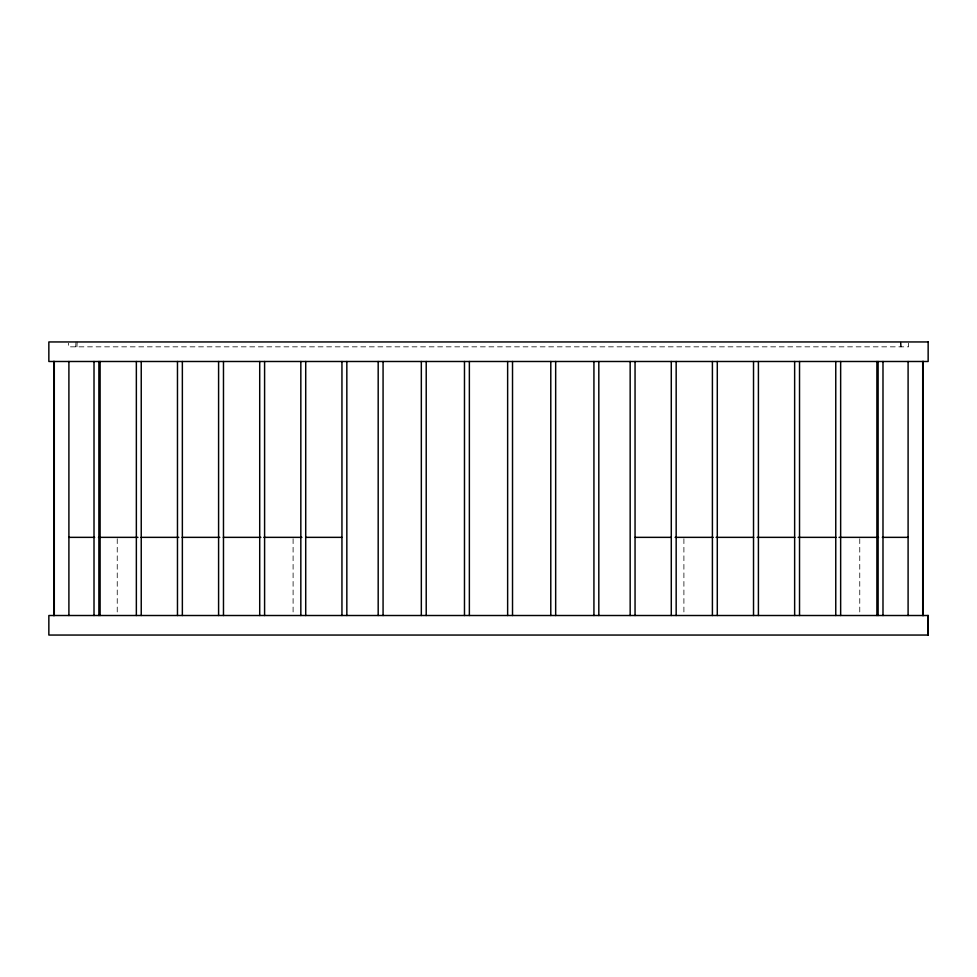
<?xml version="1.0" encoding="UTF-8"?>
<svg xmlns="http://www.w3.org/2000/svg" width="977" height="977" viewBox="0 0 977 977"><rect width="100%" height="100%" fill="white"/><g stroke="black" fill="none" stroke-linecap="round" stroke-linejoin="round"><path stroke-width="0.73" stroke-dasharray="4.88 3.66" d="M75.718 346.835L75.974 341.95M76.927 346.835L77.207 341.95M900.342 341.95L900.745 346.835M901.026 341.95L901.295 346.835M908.61 343.171L908.61 346.835L68.39 346.835L68.39 343.171M859.76 538.742L859.76 615.51M683.9 538.742L683.9 615.51M293.1 538.742L293.1 615.51M117.24 538.742L117.24 615.51"/><path stroke-width="1.47" d="M68.72 537.35L94.671 537.35M98.433 537.35L137.977 537.35M141.03 537.35L178.815 537.35M182.101 537.35L219.825 537.35M223.269 537.35L260.908 537.35M263.802 537.35L301.905 537.35M305.96 537.35L341.95 537.35M635.05 537.35L671.04 537.35M675.095 537.35L713.198 537.35M716.092 537.35L753.731 537.35M757.175 537.35L794.899 537.35M798.185 537.35L835.97 537.35M839.023 537.35L878.567 537.35M882.329 537.35L908.28 537.35M928.15 615.51L48.85 615.51L48.85 635.05L928.15 635.05L928.15 615.51L928.15 635.05M923.265 361.49L923.265 615.51M923.106 361.49L923.106 615.51M922.703 361.49L922.703 615.51M908.097 361.49L908.097 615.51M882.988 361.49L882.988 615.51M878.115 361.49L878.115 615.51M876.894 361.49L876.894 615.51M840.647 361.49L840.647 615.51M835.762 361.49L835.762 615.51M799.528 361.49L799.528 615.51M794.643 361.49L794.643 615.51M758.408 361.49L758.408 615.51M753.523 361.49L753.523 615.51M717.289 361.49L717.289 615.51M712.404 361.49L712.404 615.51M676.169 361.49L676.169 615.51M671.284 361.49L671.284 615.51M635.05 361.49L635.05 615.51M630.165 361.49L630.165 615.51M598.816 361.49L598.816 615.51M593.931 361.49L593.931 615.51M555.669 361.49L555.669 615.51M550.784 361.49L550.784 615.51M512.522 361.49L512.522 615.51M507.637 361.49L507.637 615.51M469.363 361.49L469.363 615.51M464.478 361.49L464.478 615.51M426.216 361.49L426.216 615.51M421.331 361.49L421.331 615.51M383.069 361.49L383.069 615.51M378.184 361.49L378.184 615.51M346.835 361.49L346.835 615.51M341.95 361.49L341.95 615.51M305.716 361.49L305.716 615.51M300.831 361.49L300.831 615.51M264.596 361.49L264.596 615.51M259.711 361.49L259.711 615.51M223.477 361.49L223.477 615.51M218.592 361.49L218.592 615.51M182.357 361.49L182.357 615.51M177.472 361.49L177.472 615.51M141.238 361.49L141.238 615.51M136.353 361.49L136.353 615.51M100.106 361.49L100.106 615.51M98.885 361.49L98.885 615.51M94.012 361.49L94.012 615.51M68.903 361.49L68.903 615.51M54.297 361.49L54.297 615.51M53.894 361.49L53.894 615.51M53.735 361.49L53.735 615.51M928.15 341.95L48.85 341.95L48.85 361.49L928.15 361.49L928.15 341.95"/></g></svg>
